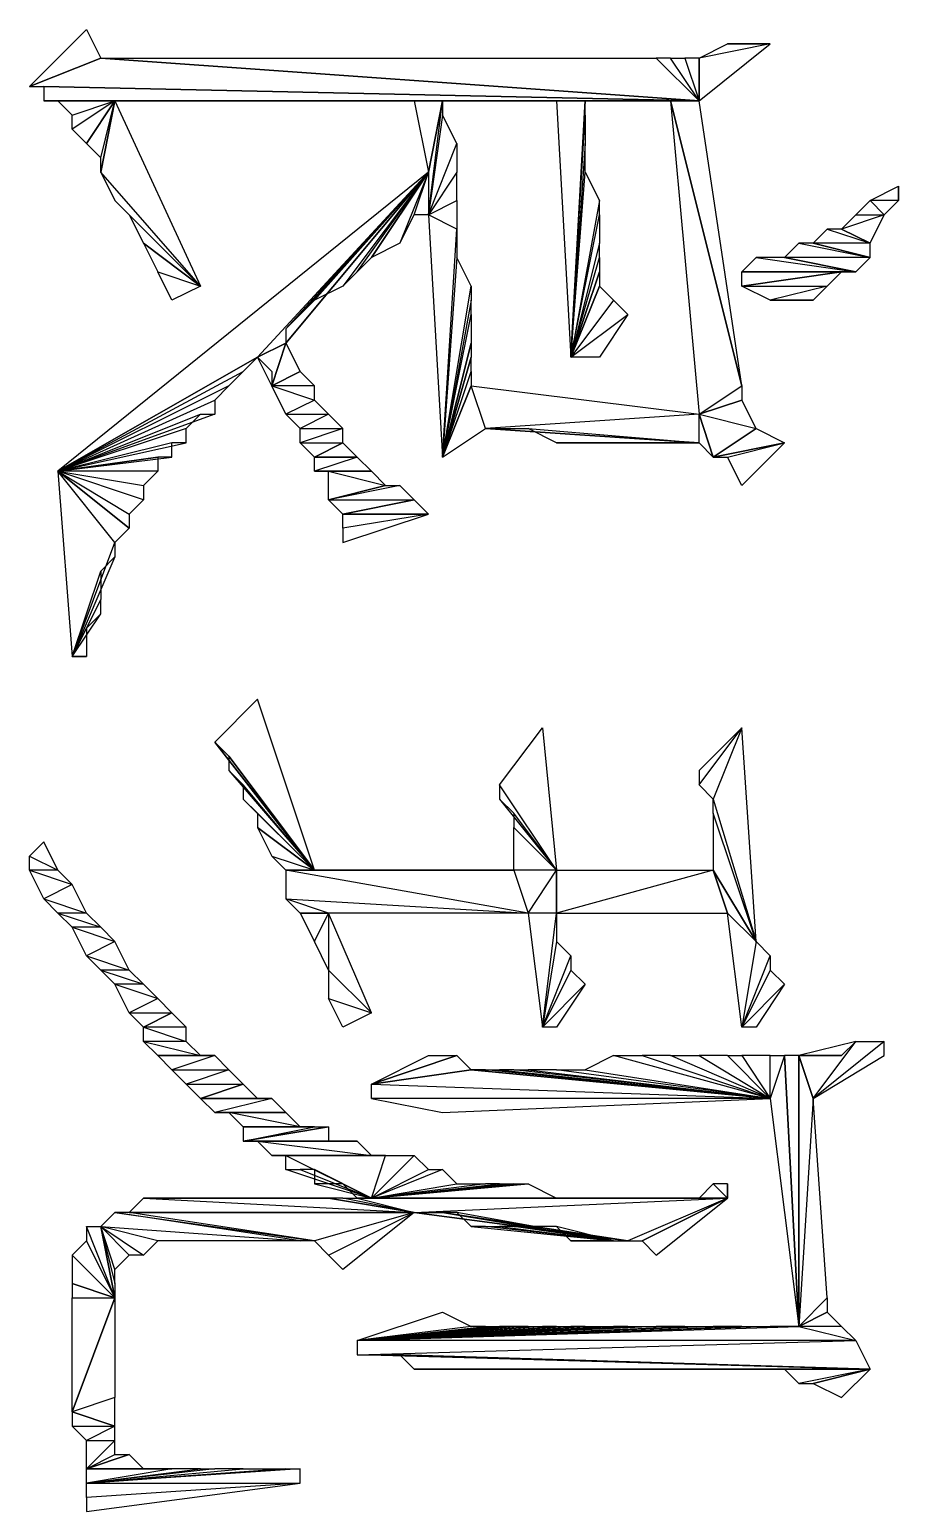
# Model space of a CAD drawing. Extents: x 0 to 7.8, y 0 to 11.
# Drawn here: x 1.83 to 1.9825, y 7.2137 to 7.4725 of the extents above; entities that cross this region are included whole.
import ezdxf

# ---------------------------------------------------------------- set-up
doc = ezdxf.new("R2010")
doc.units = 0
doc.header["$MEASUREMENT"] = 0
doc.linetypes.add('AUSGEZOGEN', pattern=[0])
doc.layers.get('0').update_dxf_attribs({"linetype": 'AUSGEZOGEN'})

msp = doc.modelspace()

# ---------------------------------------------------------------- linework, layer by layer
for points in [[(1.84, 7.4725), (1.8425, 7.4675), (1.8425, 7.4675), (1.83, 7.4625), (1.84, 7.4725), (1.84, 7.4725)], [(1.9525, 7.47), (1.96, 7.47), (1.96, 7.47), (1.9475, 7.4675), (1.9525, 7.47)], [(1.96, 7.47), (1.9475, 7.4675), (1.9475, 7.4675), (1.9475, 7.46), (1.96, 7.47), (1.96, 7.47)], [(1.955, 7.47), (1.9525, 7.47), (1.9525, 7.47), (1.96, 7.47), (1.955, 7.47)], [(1.9575, 7.47), (1.955, 7.47), (1.955, 7.47), (1.96, 7.47), (1.9575, 7.47), (1.9575, 7.47)], [(1.9475, 7.46), (1.83, 7.4625), (1.83, 7.4625), (1.8425, 7.4675), (1.9475, 7.46), (1.9475, 7.46)], [(1.8425, 7.4675), (1.94, 7.4675), (1.94, 7.4675), (1.9475, 7.46), (1.8425, 7.4675)], [(1.94, 7.4675), (1.9475, 7.46), (1.9475, 7.46), (1.9425, 7.4675), (1.94, 7.4675)], [(1.9475, 7.46), (1.9425, 7.4675), (1.9425, 7.4675), (1.945, 7.4675), (1.9475, 7.46), (1.9475, 7.46)], [(1.9475, 7.4675), (1.945, 7.4675), (1.945, 7.4675), (1.9475, 7.46), (1.9475, 7.4675), (1.9475, 7.4675)], [(1.8325, 7.4625), (1.9475, 7.46), (1.9475, 7.46), (1.83, 7.4625), (1.8325, 7.4625)], [(1.8325, 7.46), (1.9475, 7.46), (1.9475, 7.46), (1.8325, 7.4625), (1.8325, 7.46)], [(1.9475, 7.46), (1.8325, 7.4625), (1.8325, 7.4625), (1.8325, 7.4625), (1.9475, 7.46), (1.9475, 7.46)], [(1.9475, 7.46), (1.8975, 7.46), (1.8975, 7.46), (1.8325, 7.46), (1.9475, 7.46)], [(1.8975, 7.46), (1.8325, 7.46), (1.8325, 7.46), (1.845, 7.46), (1.8975, 7.46)], [(1.8325, 7.46), (1.845, 7.46), (1.845, 7.46), (1.835, 7.46), (1.8325, 7.46), (1.8325, 7.46)], [(1.835, 7.46), (1.8375, 7.4575), (1.8375, 7.4575), (1.845, 7.46), (1.835, 7.46)], [(1.8375, 7.4575), (1.845, 7.46), (1.845, 7.46), (1.8375, 7.455), (1.8375, 7.4575)], [(1.845, 7.46), (1.8375, 7.455), (1.8375, 7.455), (1.84, 7.4525), (1.845, 7.46), (1.845, 7.46)], [(1.84, 7.4525), (1.8425, 7.45), (1.8425, 7.45), (1.845, 7.46), (1.84, 7.4525)], [(1.86, 7.4275), (1.8425, 7.4475), (1.8425, 7.4475), (1.845, 7.46), (1.86, 7.4275), (1.86, 7.4275)], [(1.8425, 7.45), (1.845, 7.46), (1.845, 7.46), (1.8425, 7.4475), (1.8425, 7.45), (1.8425, 7.45)], [(1.9225, 7.46), (1.9025, 7.46), (1.9025, 7.46), (1.8975, 7.46), (1.9225, 7.46)], [(1.9025, 7.46), (1.8975, 7.46), (1.8975, 7.46), (1.9, 7.4475), (1.9025, 7.46), (1.9025, 7.46)], [(1.8975, 7.46), (1.9225, 7.46), (1.9225, 7.46), (1.9475, 7.46), (1.8975, 7.46)], [(1.9025, 7.46), (1.9025, 7.4575), (1.9025, 7.4575), (1.9, 7.44), (1.9025, 7.46), (1.9025, 7.46)], [(1.9025, 7.46), (1.9, 7.4475), (1.9, 7.4475), (1.9, 7.44), (1.9025, 7.46), (1.9025, 7.46)], [(1.9425, 7.46), (1.9275, 7.46), (1.9275, 7.46), (1.9225, 7.46), (1.9425, 7.46)], [(1.9275, 7.46), (1.9225, 7.46), (1.9225, 7.46), (1.925, 7.415), (1.9275, 7.46), (1.9275, 7.46)], [(1.9225, 7.46), (1.9475, 7.46), (1.9475, 7.46), (1.9425, 7.46), (1.9225, 7.46)], [(1.925, 7.415), (1.9275, 7.4575), (1.9275, 7.4575), (1.9275, 7.46), (1.925, 7.415), (1.925, 7.415)], [(1.9475, 7.405), (1.955, 7.41), (1.955, 7.41), (1.9425, 7.46), (1.9475, 7.405), (1.9475, 7.405)], [(1.9475, 7.46), (1.9425, 7.46), (1.9425, 7.46), (1.955, 7.41), (1.9475, 7.46), (1.9475, 7.46)], [(1.9, 7.44), (1.905, 7.4525), (1.905, 7.4525), (1.9025, 7.4575), (1.9, 7.44), (1.9, 7.44)], [(1.9275, 7.4525), (1.925, 7.415), (1.925, 7.415), (1.9275, 7.4575), (1.9275, 7.4525)], [(1.905, 7.4475), (1.9, 7.44), (1.9, 7.44), (1.905, 7.4525), (1.905, 7.4475)], [(1.925, 7.415), (1.9275, 7.4475), (1.9275, 7.4475), (1.9275, 7.4525), (1.925, 7.415), (1.925, 7.415)], [(1.87, 7.415), (1.9, 7.4475), (1.9, 7.4475), (1.835, 7.395), (1.87, 7.415), (1.87, 7.415)], [(1.845, 7.4425), (1.86, 7.4275), (1.86, 7.4275), (1.8425, 7.4475), (1.845, 7.4425)], [(1.875, 7.4175), (1.87, 7.415), (1.87, 7.415), (1.9, 7.4475), (1.875, 7.4175)], [(1.8775, 7.4225), (1.9, 7.4475), (1.9, 7.4475), (1.875, 7.42), (1.8775, 7.4225)], [(1.9, 7.4475), (1.875, 7.42), (1.875, 7.42), (1.875, 7.4175), (1.9, 7.4475), (1.9, 7.4475)], [(1.88, 7.425), (1.8775, 7.4225), (1.8775, 7.4225), (1.9, 7.4475), (1.88, 7.425)], [(1.9, 7.4475), (1.885, 7.4275), (1.885, 7.4275), (1.88, 7.425), (1.9, 7.4475), (1.9, 7.4475)], [(1.8875, 7.43), (1.9, 7.4475), (1.9, 7.4475), (1.885, 7.4275), (1.8875, 7.43)], [(1.89, 7.4325), (1.8875, 7.43), (1.8875, 7.43), (1.9, 7.4475), (1.89, 7.4325)], [(1.9, 7.4475), (1.895, 7.435), (1.895, 7.435), (1.89, 7.4325), (1.9, 7.4475), (1.9, 7.4475)], [(1.8975, 7.44), (1.9, 7.4475), (1.9, 7.4475), (1.895, 7.435), (1.8975, 7.44)], [(1.9, 7.44), (1.8975, 7.44), (1.8975, 7.44), (1.9, 7.4475), (1.9, 7.44)], [(1.9, 7.44), (1.905, 7.4425), (1.905, 7.4425), (1.905, 7.4475), (1.9, 7.44), (1.9, 7.44)], [(1.93, 7.4425), (1.925, 7.415), (1.925, 7.415), (1.9275, 7.4475), (1.93, 7.4425)], [(1.9825, 7.445), (1.9825, 7.4425), (1.9825, 7.4425), (1.9775, 7.4425), (1.9825, 7.445)], [(1.9825, 7.445), (1.9825, 7.445), (1.9825, 7.445), (1.9825, 7.4425), (1.9825, 7.445)], [(1.86, 7.4275), (1.8475, 7.44), (1.8475, 7.44), (1.845, 7.4425), (1.86, 7.4275), (1.86, 7.4275)], [(1.905, 7.4375), (1.9, 7.44), (1.9, 7.44), (1.905, 7.4425), (1.905, 7.4375)], [(1.925, 7.415), (1.93, 7.44), (1.93, 7.44), (1.93, 7.4425), (1.925, 7.415), (1.925, 7.415)], [(1.9775, 7.4425), (1.975, 7.44), (1.975, 7.44), (1.98, 7.44), (1.9775, 7.4425)], [(1.9825, 7.4425), (1.9775, 7.4425), (1.9775, 7.4425), (1.98, 7.44), (1.9825, 7.4425), (1.9825, 7.4425)], [(1.85, 7.435), (1.86, 7.4275), (1.86, 7.4275), (1.8475, 7.44), (1.85, 7.435)], [(1.9025, 7.3975), (1.905, 7.4375), (1.905, 7.4375), (1.9, 7.44), (1.9025, 7.3975)], [(1.93, 7.435), (1.925, 7.415), (1.925, 7.415), (1.93, 7.44), (1.93, 7.435)], [(1.975, 7.44), (1.98, 7.44), (1.98, 7.44), (1.9725, 7.4375), (1.975, 7.44)], [(1.98, 7.44), (1.9725, 7.4375), (1.9725, 7.4375), (1.9775, 7.435), (1.98, 7.44), (1.98, 7.44)], [(1.905, 7.4325), (1.9025, 7.3975), (1.9025, 7.3975), (1.905, 7.4375), (1.905, 7.4325)], [(1.97, 7.4375), (1.9775, 7.435), (1.9775, 7.435), (1.9675, 7.435), (1.97, 7.4375)], [(1.9725, 7.4375), (1.97, 7.4375), (1.97, 7.4375), (1.9775, 7.435), (1.9725, 7.4375)], [(1.85, 7.435), (1.8525, 7.43), (1.8525, 7.43), (1.86, 7.4275), (1.85, 7.435)], [(1.925, 7.415), (1.93, 7.4325), (1.93, 7.4325), (1.93, 7.435), (1.925, 7.415), (1.925, 7.415)], [(1.965, 7.435), (1.9775, 7.4325), (1.9775, 7.4325), (1.9625, 7.4325), (1.965, 7.435)], [(1.9675, 7.435), (1.965, 7.435), (1.965, 7.435), (1.9775, 7.4325), (1.9675, 7.435)], [(1.9775, 7.435), (1.9675, 7.435), (1.9675, 7.435), (1.9775, 7.4325), (1.9775, 7.435), (1.9775, 7.435)], [(1.9025, 7.3975), (1.9075, 7.4275), (1.9075, 7.4275), (1.905, 7.4325), (1.9025, 7.3975), (1.9025, 7.3975)], [(1.93, 7.43), (1.925, 7.415), (1.925, 7.415), (1.93, 7.4325), (1.93, 7.43)], [(1.9575, 7.4325), (1.975, 7.43), (1.975, 7.43), (1.955, 7.43), (1.9575, 7.4325)], [(1.9625, 7.4325), (1.9575, 7.4325), (1.9575, 7.4325), (1.975, 7.43), (1.9625, 7.4325)], [(1.9775, 7.4325), (1.9625, 7.4325), (1.9625, 7.4325), (1.975, 7.43), (1.9775, 7.4325), (1.9775, 7.4325)], [(1.8525, 7.43), (1.86, 7.4275), (1.86, 7.4275), (1.855, 7.425), (1.8525, 7.43), (1.8525, 7.43)], [(1.93, 7.4275), (1.925, 7.415), (1.925, 7.415), (1.93, 7.43), (1.93, 7.4275)], [(1.925, 7.415), (1.93, 7.43), (1.93, 7.43), (1.93, 7.43), (1.925, 7.415), (1.925, 7.415)], [(1.9725, 7.43), (1.9725, 7.43), (1.9725, 7.43), (1.955, 7.4275), (1.9725, 7.43)], [(1.9725, 7.43), (1.955, 7.4275), (1.955, 7.4275), (1.97, 7.4275), (1.9725, 7.43)], [(1.975, 7.43), (1.955, 7.43), (1.955, 7.43), (1.9725, 7.43), (1.975, 7.43)], [(1.955, 7.43), (1.9725, 7.43), (1.9725, 7.43), (1.955, 7.4275), (1.955, 7.43), (1.955, 7.43)], [(1.9075, 7.425), (1.9025, 7.3975), (1.9025, 7.3975), (1.9075, 7.4275), (1.9075, 7.425)], [(1.9325, 7.425), (1.925, 7.415), (1.925, 7.415), (1.93, 7.4275), (1.9325, 7.425)], [(1.925, 7.415), (1.93, 7.4275), (1.93, 7.4275), (1.93, 7.4275), (1.925, 7.415)], [(1.93, 7.4275), (1.93, 7.4275), (1.93, 7.4275), (1.925, 7.415), (1.93, 7.4275)], [(1.955, 7.4275), (1.97, 7.4275), (1.97, 7.4275), (1.96, 7.425), (1.955, 7.4275)], [(1.97, 7.4275), (1.96, 7.425), (1.96, 7.425), (1.9675, 7.425), (1.97, 7.4275), (1.97, 7.4275)], [(1.9025, 7.3975), (1.9075, 7.4225), (1.9075, 7.4225), (1.9075, 7.425), (1.9025, 7.3975), (1.9025, 7.3975)], [(1.925, 7.415), (1.935, 7.4225), (1.935, 7.4225), (1.9325, 7.425), (1.925, 7.415), (1.925, 7.415)], [(1.96, 7.425), (1.965, 7.425), (1.965, 7.425), (1.9675, 7.425), (1.96, 7.425)], [(1.965, 7.425), (1.9675, 7.425), (1.9675, 7.425), (1.9675, 7.425), (1.965, 7.425), (1.965, 7.425)], [(1.9075, 7.4175), (1.9025, 7.3975), (1.9025, 7.3975), (1.9075, 7.4225), (1.9075, 7.4175)], [(1.93, 7.415), (1.925, 7.415), (1.925, 7.415), (1.935, 7.4225), (1.93, 7.415)], [(1.8725, 7.41), (1.87, 7.415), (1.87, 7.415), (1.875, 7.4175), (1.8725, 7.41), (1.8725, 7.41)], [(1.8775, 7.4125), (1.8725, 7.41), (1.8725, 7.41), (1.875, 7.4175), (1.8775, 7.4125)], [(1.8725, 7.41), (1.875, 7.4175), (1.875, 7.4175), (1.875, 7.4175), (1.8725, 7.41), (1.8725, 7.41)], [(1.9075, 7.4175), (1.9075, 7.415), (1.9075, 7.415), (1.9025, 7.3975), (1.9075, 7.4175)], [(1.835, 7.395), (1.8675, 7.4125), (1.8675, 7.4125), (1.87, 7.415), (1.835, 7.395), (1.835, 7.395)], [(1.87, 7.415), (1.87, 7.415), (1.87, 7.415), (1.835, 7.395), (1.87, 7.415), (1.87, 7.415)], [(1.8725, 7.4125), (1.8725, 7.41), (1.8725, 7.41), (1.87, 7.415), (1.8725, 7.4125)], [(1.9025, 7.3975), (1.9075, 7.4125), (1.9075, 7.4125), (1.9075, 7.415), (1.9025, 7.3975), (1.9025, 7.3975)], [(1.9075, 7.415), (1.9025, 7.3975), (1.9025, 7.3975), (1.9075, 7.415), (1.9075, 7.415), (1.9075, 7.415)], [(1.865, 7.41), (1.835, 7.395), (1.835, 7.395), (1.8675, 7.4125), (1.865, 7.41)], [(1.8775, 7.4125), (1.88, 7.41), (1.88, 7.41), (1.8725, 7.41), (1.8775, 7.4125)], [(1.9075, 7.41), (1.9025, 7.3975), (1.9025, 7.3975), (1.9075, 7.4125), (1.9075, 7.41)], [(1.835, 7.395), (1.8625, 7.4075), (1.8625, 7.4075), (1.865, 7.41), (1.835, 7.395), (1.835, 7.395)], [(1.88, 7.41), (1.8725, 7.41), (1.8725, 7.41), (1.88, 7.4075), (1.88, 7.41)], [(1.8725, 7.41), (1.88, 7.4075), (1.88, 7.4075), (1.875, 7.405), (1.8725, 7.41)], [(1.91, 7.4025), (1.9075, 7.41), (1.9075, 7.41), (1.9025, 7.3975), (1.91, 7.4025)], [(1.9075, 7.41), (1.9025, 7.3975), (1.9025, 7.3975), (1.9075, 7.41), (1.9075, 7.41)], [(1.9025, 7.3975), (1.9075, 7.41), (1.9075, 7.41), (1.9075, 7.41), (1.9025, 7.3975), (1.9025, 7.3975)], [(1.9475, 7.405), (1.91, 7.4025), (1.91, 7.4025), (1.9075, 7.41), (1.9475, 7.405)], [(1.955, 7.4075), (1.9475, 7.405), (1.9475, 7.405), (1.955, 7.41), (1.955, 7.4075)], [(1.8625, 7.405), (1.835, 7.395), (1.835, 7.395), (1.8625, 7.4075), (1.8625, 7.405)], [(1.88, 7.4075), (1.875, 7.405), (1.875, 7.405), (1.8825, 7.405), (1.88, 7.4075)], [(1.955, 7.4075), (1.955, 7.4075), (1.955, 7.4075), (1.9475, 7.405), (1.955, 7.4075)], [(1.955, 7.4075), (1.9475, 7.405), (1.9475, 7.405), (1.9575, 7.4025), (1.955, 7.4075)], [(1.8575, 7.4025), (1.835, 7.395), (1.835, 7.395), (1.86, 7.405), (1.8575, 7.4025)], [(1.835, 7.395), (1.86, 7.405), (1.86, 7.405), (1.8625, 7.405), (1.835, 7.395), (1.835, 7.395)], [(1.875, 7.405), (1.8825, 7.405), (1.8825, 7.405), (1.8775, 7.4025), (1.875, 7.405)], [(1.8825, 7.405), (1.8775, 7.4025), (1.8775, 7.4025), (1.885, 7.4025), (1.8825, 7.405)], [(1.91, 7.4025), (1.9475, 7.4), (1.9475, 7.4), (1.9475, 7.405), (1.91, 7.4025)], [(1.9475, 7.4), (1.9475, 7.405), (1.9475, 7.405), (1.95, 7.3975), (1.9475, 7.4), (1.9475, 7.4)], [(1.9475, 7.405), (1.9575, 7.4025), (1.9575, 7.4025), (1.95, 7.3975), (1.9475, 7.405), (1.9475, 7.405)], [(1.835, 7.395), (1.8575, 7.4), (1.8575, 7.4), (1.8575, 7.4025), (1.835, 7.395), (1.835, 7.395)], [(1.8775, 7.4025), (1.885, 7.4025), (1.885, 7.4025), (1.8775, 7.4), (1.8775, 7.4025)], [(1.885, 7.4025), (1.8775, 7.4), (1.8775, 7.4), (1.885, 7.4), (1.885, 7.4025)], [(1.9175, 7.4025), (1.9475, 7.4), (1.9475, 7.4), (1.91, 7.4025), (1.9175, 7.4025)], [(1.9475, 7.4), (1.91, 7.4025), (1.91, 7.4025), (1.91, 7.4025), (1.9475, 7.4), (1.9475, 7.4)], [(1.9475, 7.4), (1.9225, 7.4), (1.9225, 7.4), (1.9175, 7.4025), (1.9475, 7.4), (1.9475, 7.4)], [(1.9575, 7.4025), (1.9625, 7.4), (1.9625, 7.4), (1.95, 7.3975), (1.9575, 7.4025)], [(1.835, 7.395), (1.855, 7.3975), (1.855, 7.3975), (1.855, 7.4), (1.835, 7.395), (1.835, 7.395)], [(1.855, 7.4), (1.835, 7.395), (1.835, 7.395), (1.8575, 7.4), (1.855, 7.4)], [(1.8775, 7.4), (1.885, 7.4), (1.885, 7.4), (1.88, 7.3975), (1.8775, 7.4), (1.8775, 7.4)], [(1.885, 7.4), (1.8875, 7.3975), (1.8875, 7.3975), (1.88, 7.3975), (1.885, 7.4)], [(1.9275, 7.4), (1.9475, 7.4), (1.9475, 7.4), (1.9225, 7.4), (1.9275, 7.4)], [(1.9475, 7.4), (1.93, 7.4), (1.93, 7.4), (1.9275, 7.4), (1.9475, 7.4), (1.9475, 7.4)], [(1.935, 7.4), (1.9475, 7.4), (1.9475, 7.4), (1.93, 7.4), (1.935, 7.4)], [(1.9475, 7.4), (1.9375, 7.4), (1.9375, 7.4), (1.935, 7.4), (1.9475, 7.4), (1.9475, 7.4)], [(1.94, 7.4), (1.9475, 7.4), (1.9475, 7.4), (1.9375, 7.4), (1.94, 7.4)], [(1.9475, 7.4), (1.9425, 7.4), (1.9425, 7.4), (1.94, 7.4), (1.9475, 7.4), (1.9475, 7.4)], [(1.945, 7.4), (1.9475, 7.4), (1.9475, 7.4), (1.9425, 7.4), (1.945, 7.4)], [(1.9475, 7.4), (1.9475, 7.4), (1.9475, 7.4), (1.945, 7.4), (1.9475, 7.4)], [(1.9475, 7.4), (1.945, 7.4), (1.945, 7.4), (1.945, 7.4), (1.9475, 7.4), (1.9475, 7.4)], [(1.95, 7.3975), (1.9525, 7.3975), (1.9525, 7.3975), (1.9625, 7.4), (1.95, 7.3975)], [(1.9625, 7.4), (1.95, 7.3975), (1.95, 7.3975), (1.9625, 7.4), (1.9625, 7.4), (1.9625, 7.4)], [(1.9525, 7.3975), (1.9625, 7.4), (1.9625, 7.4), (1.955, 7.3925), (1.9525, 7.3975), (1.9525, 7.3975)], [(1.8525, 7.3975), (1.8525, 7.395), (1.8525, 7.395), (1.835, 7.395), (1.8525, 7.3975)], [(1.8525, 7.3975), (1.835, 7.395), (1.835, 7.395), (1.855, 7.3975), (1.8525, 7.3975)], [(1.8875, 7.3975), (1.88, 7.3975), (1.88, 7.3975), (1.8875, 7.3975), (1.8875, 7.3975)], [(1.88, 7.3975), (1.8875, 7.3975), (1.8875, 7.3975), (1.88, 7.395), (1.88, 7.3975)], [(1.8875, 7.3975), (1.88, 7.395), (1.88, 7.395), (1.89, 7.395), (1.8875, 7.3975)], [(1.85, 7.3925), (1.85, 7.39), (1.85, 7.39), (1.835, 7.395), (1.85, 7.3925)], [(1.85, 7.39), (1.835, 7.395), (1.835, 7.395), (1.8475, 7.3875), (1.85, 7.39)], [(1.835, 7.395), (1.8475, 7.3875), (1.8475, 7.3875), (1.8475, 7.385), (1.835, 7.395), (1.835, 7.395)], [(1.8475, 7.385), (1.845, 7.3825), (1.845, 7.3825), (1.835, 7.395), (1.8475, 7.385)], [(1.845, 7.3825), (1.835, 7.395), (1.835, 7.395), (1.8375, 7.3625), (1.845, 7.3825), (1.845, 7.3825)], [(1.8525, 7.395), (1.835, 7.395), (1.835, 7.395), (1.85, 7.3925), (1.8525, 7.395), (1.8525, 7.395)], [(1.88, 7.395), (1.89, 7.395), (1.89, 7.395), (1.8825, 7.395), (1.88, 7.395)], [(1.89, 7.395), (1.8825, 7.395), (1.8825, 7.395), (1.8925, 7.3925), (1.89, 7.395)], [(1.8825, 7.395), (1.8925, 7.3925), (1.8925, 7.3925), (1.8825, 7.39), (1.8825, 7.395), (1.8825, 7.395)], [(1.8925, 7.3925), (1.895, 7.3925), (1.895, 7.3925), (1.8825, 7.39), (1.8925, 7.3925)], [(1.895, 7.3925), (1.8825, 7.39), (1.8825, 7.39), (1.8975, 7.39), (1.895, 7.3925)], [(1.8825, 7.39), (1.8975, 7.39), (1.8975, 7.39), (1.885, 7.3875), (1.8825, 7.39), (1.8825, 7.39)], [(1.8975, 7.39), (1.9, 7.3875), (1.9, 7.3875), (1.885, 7.3875), (1.8975, 7.39)], [(1.9, 7.3875), (1.885, 7.3875), (1.885, 7.3875), (1.9, 7.3875), (1.9, 7.3875)], [(1.885, 7.3875), (1.9, 7.3875), (1.9, 7.3875), (1.885, 7.385), (1.885, 7.3875)], [(1.9, 7.3875), (1.885, 7.385), (1.885, 7.385), (1.885, 7.3825), (1.9, 7.3875), (1.9, 7.3875)], [(1.845, 7.3825), (1.845, 7.38), (1.845, 7.38), (1.8375, 7.3625), (1.845, 7.3825), (1.845, 7.3825)], [(1.8375, 7.3625), (1.8425, 7.3775), (1.8425, 7.3775), (1.845, 7.38), (1.8375, 7.3625), (1.8375, 7.3625)], [(1.8425, 7.3725), (1.8375, 7.3625), (1.8375, 7.3625), (1.8425, 7.3775), (1.8425, 7.3725)], [(1.8375, 7.3625), (1.8425, 7.37), (1.8425, 7.37), (1.8425, 7.3725), (1.8375, 7.3625), (1.8375, 7.3625)], [(1.84, 7.3675), (1.8375, 7.3625), (1.8375, 7.3625), (1.8425, 7.37), (1.84, 7.3675)], [(1.84, 7.3675), (1.84, 7.3625), (1.84, 7.3625), (1.8375, 7.3625), (1.84, 7.3675)], [(1.84, 7.3625), (1.8375, 7.3625), (1.8375, 7.3625), (1.84, 7.3625), (1.84, 7.3625), (1.84, 7.3625)], [(1.8625, 7.3475), (1.8625, 7.3475), (1.8625, 7.3475), (1.87, 7.355), (1.8625, 7.3475)], [(1.8625, 7.3475), (1.87, 7.355), (1.87, 7.355), (1.8625, 7.3475), (1.8625, 7.3475)], [(1.87, 7.355), (1.8625, 7.3475), (1.8625, 7.3475), (1.88, 7.325), (1.87, 7.355), (1.87, 7.355)], [(1.9225, 7.325), (1.9125, 7.34), (1.9125, 7.34), (1.92, 7.35), (1.9225, 7.325), (1.9225, 7.325)], [(1.9475, 7.3425), (1.9475, 7.34), (1.9475, 7.34), (1.955, 7.35), (1.9475, 7.3425)], [(1.9475, 7.34), (1.955, 7.35), (1.955, 7.35), (1.95, 7.3375), (1.9475, 7.34)], [(1.955, 7.35), (1.95, 7.3375), (1.95, 7.3375), (1.9575, 7.3125), (1.955, 7.35), (1.955, 7.35)], [(1.865, 7.345), (1.88, 7.325), (1.88, 7.325), (1.8625, 7.3475), (1.865, 7.345)], [(1.88, 7.325), (1.8625, 7.3475), (1.8625, 7.3475), (1.8625, 7.3475), (1.88, 7.325)], [(1.865, 7.3425), (1.88, 7.325), (1.88, 7.325), (1.865, 7.345), (1.865, 7.3425)], [(1.88, 7.325), (1.865, 7.345), (1.865, 7.345), (1.865, 7.345), (1.88, 7.325), (1.88, 7.325)], [(1.88, 7.325), (1.8675, 7.34), (1.8675, 7.34), (1.865, 7.3425), (1.88, 7.325), (1.88, 7.325)], [(1.8675, 7.3375), (1.88, 7.325), (1.88, 7.325), (1.8675, 7.34), (1.8675, 7.3375)], [(1.9125, 7.3375), (1.9225, 7.325), (1.9225, 7.325), (1.9125, 7.34), (1.9125, 7.3375)], [(1.88, 7.325), (1.87, 7.335), (1.87, 7.335), (1.8675, 7.3375), (1.88, 7.325), (1.88, 7.325)], [(1.9225, 7.325), (1.915, 7.335), (1.915, 7.335), (1.9125, 7.3375), (1.9225, 7.325), (1.9225, 7.325)], [(1.9575, 7.3125), (1.95, 7.335), (1.95, 7.335), (1.95, 7.3375), (1.9575, 7.3125), (1.9575, 7.3125)], [(1.87, 7.3325), (1.88, 7.325), (1.88, 7.325), (1.87, 7.335), (1.87, 7.3325)], [(1.915, 7.3325), (1.9225, 7.325), (1.9225, 7.325), (1.915, 7.335), (1.915, 7.3325)], [(1.95, 7.325), (1.9575, 7.3125), (1.9575, 7.3125), (1.95, 7.335), (1.95, 7.325)], [(1.87, 7.3325), (1.8725, 7.3275), (1.8725, 7.3275), (1.88, 7.325), (1.87, 7.3325)], [(1.9225, 7.325), (1.915, 7.325), (1.915, 7.325), (1.915, 7.3325), (1.9225, 7.325), (1.9225, 7.325)], [(1.8325, 7.33), (1.83, 7.3275), (1.83, 7.3275), (1.835, 7.325), (1.8325, 7.33)], [(1.83, 7.3275), (1.835, 7.325), (1.835, 7.325), (1.83, 7.325), (1.83, 7.3275)], [(1.8725, 7.3275), (1.88, 7.325), (1.88, 7.325), (1.875, 7.325), (1.8725, 7.3275), (1.8725, 7.3275)], [(1.835, 7.325), (1.83, 7.325), (1.83, 7.325), (1.8375, 7.3225), (1.835, 7.325)], [(1.83, 7.325), (1.8375, 7.3225), (1.8375, 7.3225), (1.8325, 7.32), (1.83, 7.325)], [(1.875, 7.32), (1.9175, 7.3175), (1.9175, 7.3175), (1.875, 7.325), (1.875, 7.32)], [(1.9175, 7.3175), (1.875, 7.325), (1.875, 7.325), (1.915, 7.325), (1.9175, 7.3175), (1.9175, 7.3175)], [(1.88, 7.325), (1.915, 7.325), (1.915, 7.325), (1.875, 7.325), (1.88, 7.325), (1.88, 7.325)], [(1.915, 7.325), (1.88, 7.325), (1.88, 7.325), (1.915, 7.325), (1.915, 7.325)], [(1.9175, 7.3175), (1.9225, 7.325), (1.9225, 7.325), (1.915, 7.325), (1.9175, 7.3175)], [(1.9225, 7.3175), (1.9175, 7.3175), (1.9175, 7.3175), (1.9225, 7.325), (1.9225, 7.3175)], [(1.9525, 7.3175), (1.95, 7.325), (1.95, 7.325), (1.9225, 7.3175), (1.9525, 7.3175)], [(1.95, 7.325), (1.9225, 7.3175), (1.9225, 7.3175), (1.9225, 7.325), (1.95, 7.325), (1.95, 7.325)], [(1.95, 7.325), (1.9525, 7.3175), (1.9525, 7.3175), (1.9575, 7.3125), (1.95, 7.325)], [(1.8375, 7.3225), (1.8325, 7.32), (1.8325, 7.32), (1.84, 7.3175), (1.8375, 7.3225)], [(1.8325, 7.32), (1.84, 7.3175), (1.84, 7.3175), (1.835, 7.3175), (1.8325, 7.32)], [(1.84, 7.3175), (1.835, 7.3175), (1.835, 7.3175), (1.8425, 7.315), (1.84, 7.3175)], [(1.835, 7.3175), (1.8425, 7.315), (1.8425, 7.315), (1.8375, 7.315), (1.835, 7.3175)], [(1.9175, 7.3175), (1.8825, 7.3175), (1.8825, 7.3175), (1.875, 7.32), (1.9175, 7.3175)], [(1.8825, 7.3175), (1.875, 7.32), (1.875, 7.32), (1.8775, 7.3175), (1.8825, 7.3175), (1.8825, 7.3175)], [(1.8775, 7.3175), (1.88, 7.3125), (1.88, 7.3125), (1.8825, 7.3175), (1.8775, 7.3175)], [(1.88, 7.3125), (1.8825, 7.3175), (1.8825, 7.3175), (1.8825, 7.3075), (1.88, 7.3125), (1.88, 7.3125)], [(1.8825, 7.3175), (1.8825, 7.3075), (1.8825, 7.3075), (1.89, 7.3), (1.8825, 7.3175), (1.8825, 7.3175)], [(1.92, 7.2975), (1.9225, 7.3175), (1.9225, 7.3175), (1.9175, 7.3175), (1.92, 7.2975)], [(1.9225, 7.3125), (1.92, 7.2975), (1.92, 7.2975), (1.9225, 7.3175), (1.9225, 7.3125)], [(1.9525, 7.3175), (1.9575, 7.3125), (1.9575, 7.3125), (1.955, 7.2975), (1.9525, 7.3175), (1.9525, 7.3175)], [(1.8425, 7.315), (1.8375, 7.315), (1.8375, 7.315), (1.845, 7.3125), (1.8425, 7.315)], [(1.8375, 7.315), (1.845, 7.3125), (1.845, 7.3125), (1.84, 7.31), (1.8375, 7.315)], [(1.845, 7.3125), (1.84, 7.31), (1.84, 7.31), (1.8475, 7.3075), (1.845, 7.3125)], [(1.92, 7.2975), (1.925, 7.31), (1.925, 7.31), (1.9225, 7.3125), (1.92, 7.2975), (1.92, 7.2975)], [(1.955, 7.2975), (1.96, 7.31), (1.96, 7.31), (1.9575, 7.3125), (1.955, 7.2975), (1.955, 7.2975)], [(1.84, 7.31), (1.8475, 7.3075), (1.8475, 7.3075), (1.8425, 7.3075), (1.84, 7.31)], [(1.925, 7.3075), (1.92, 7.2975), (1.92, 7.2975), (1.925, 7.31), (1.925, 7.3075)], [(1.96, 7.3075), (1.955, 7.2975), (1.955, 7.2975), (1.96, 7.31), (1.96, 7.3075)], [(1.8475, 7.3075), (1.8425, 7.3075), (1.8425, 7.3075), (1.85, 7.305), (1.8475, 7.3075)], [(1.8425, 7.3075), (1.85, 7.305), (1.85, 7.305), (1.845, 7.305), (1.8425, 7.3075)], [(1.8825, 7.3075), (1.8825, 7.3025), (1.8825, 7.3025), (1.89, 7.3), (1.8825, 7.3075)], [(1.92, 7.2975), (1.9275, 7.305), (1.9275, 7.305), (1.925, 7.3075), (1.92, 7.2975), (1.92, 7.2975)], [(1.955, 7.2975), (1.9625, 7.305), (1.9625, 7.305), (1.96, 7.3075), (1.955, 7.2975), (1.955, 7.2975)], [(1.85, 7.305), (1.845, 7.305), (1.845, 7.305), (1.8525, 7.3025), (1.85, 7.305)], [(1.845, 7.305), (1.8525, 7.3025), (1.8525, 7.3025), (1.8475, 7.3), (1.845, 7.305)], [(1.9225, 7.2975), (1.92, 7.2975), (1.92, 7.2975), (1.9275, 7.305), (1.9225, 7.2975)], [(1.9575, 7.2975), (1.955, 7.2975), (1.955, 7.2975), (1.9625, 7.305), (1.9575, 7.2975)], [(1.8525, 7.3025), (1.8475, 7.3), (1.8475, 7.3), (1.855, 7.3), (1.8525, 7.3025)], [(1.8825, 7.3025), (1.89, 7.3), (1.89, 7.3), (1.885, 7.2975), (1.8825, 7.3025), (1.8825, 7.3025)], [(1.8475, 7.3), (1.855, 7.3), (1.855, 7.3), (1.85, 7.2975), (1.8475, 7.3), (1.8475, 7.3)], [(1.855, 7.3), (1.8575, 7.2975), (1.8575, 7.2975), (1.85, 7.2975), (1.855, 7.3)], [(1.8575, 7.2975), (1.85, 7.2975), (1.85, 7.2975), (1.8575, 7.295), (1.8575, 7.2975)], [(1.85, 7.2975), (1.8575, 7.295), (1.8575, 7.295), (1.85, 7.295), (1.85, 7.2975)], [(1.8575, 7.295), (1.85, 7.295), (1.85, 7.295), (1.86, 7.2925), (1.8575, 7.295)], [(1.85, 7.295), (1.86, 7.2925), (1.86, 7.2925), (1.8525, 7.2925), (1.85, 7.295)], [(1.9675, 7.285), (1.975, 7.295), (1.975, 7.295), (1.965, 7.2925), (1.9675, 7.285)], [(1.975, 7.295), (1.965, 7.2925), (1.965, 7.2925), (1.9725, 7.2925), (1.975, 7.295)], [(1.98, 7.2925), (1.98, 7.295), (1.98, 7.295), (1.9675, 7.285), (1.98, 7.2925)], [(1.98, 7.295), (1.9675, 7.285), (1.9675, 7.285), (1.975, 7.295), (1.98, 7.295)], [(1.86, 7.2925), (1.8525, 7.2925), (1.8525, 7.2925), (1.8625, 7.2925), (1.86, 7.2925)], [(1.8525, 7.2925), (1.8625, 7.2925), (1.8625, 7.2925), (1.855, 7.29), (1.8525, 7.2925)], [(1.8625, 7.2925), (1.855, 7.29), (1.855, 7.29), (1.865, 7.29), (1.8625, 7.2925)], [(1.905, 7.2925), (1.9075, 7.29), (1.9075, 7.29), (1.89, 7.2875), (1.905, 7.2925), (1.905, 7.2925)], [(1.9, 7.2925), (1.905, 7.2925), (1.905, 7.2925), (1.89, 7.2875), (1.9, 7.2925), (1.9, 7.2925)], [(1.9275, 7.29), (1.96, 7.285), (1.96, 7.285), (1.9325, 7.2925), (1.9275, 7.29)], [(1.96, 7.285), (1.9325, 7.2925), (1.9325, 7.2925), (1.9375, 7.2925), (1.96, 7.285), (1.96, 7.285)], [(1.9375, 7.2925), (1.96, 7.285), (1.96, 7.285), (1.9425, 7.2925), (1.9375, 7.2925)], [(1.96, 7.285), (1.9425, 7.2925), (1.9425, 7.2925), (1.9475, 7.2925), (1.96, 7.285), (1.96, 7.285)], [(1.9475, 7.2925), (1.96, 7.285), (1.96, 7.285), (1.9525, 7.2925), (1.9475, 7.2925)], [(1.96, 7.285), (1.9525, 7.2925), (1.9525, 7.2925), (1.955, 7.2925), (1.96, 7.285), (1.96, 7.285)], [(1.955, 7.2925), (1.96, 7.285), (1.96, 7.285), (1.96, 7.2925), (1.955, 7.2925)], [(1.96, 7.285), (1.96, 7.2925), (1.96, 7.2925), (1.9625, 7.2925), (1.96, 7.285), (1.96, 7.285)], [(1.96, 7.285), (1.965, 7.245), (1.965, 7.245), (1.9625, 7.2925), (1.96, 7.285)], [(1.965, 7.245), (1.9625, 7.2925), (1.9625, 7.2925), (1.9625, 7.2925), (1.965, 7.245), (1.965, 7.245)], [(1.9625, 7.2925), (1.965, 7.245), (1.965, 7.245), (1.965, 7.2925), (1.9625, 7.2925)], [(1.965, 7.245), (1.965, 7.2925), (1.965, 7.2925), (1.965, 7.2925), (1.965, 7.245), (1.965, 7.245)], [(1.965, 7.2925), (1.965, 7.2925), (1.965, 7.2925), (1.9675, 7.285), (1.965, 7.2925)], [(1.965, 7.2925), (1.9675, 7.285), (1.9675, 7.285), (1.965, 7.245), (1.965, 7.2925), (1.965, 7.2925)], [(1.965, 7.2925), (1.9725, 7.2925), (1.9725, 7.2925), (1.9675, 7.2925), (1.965, 7.2925), (1.965, 7.2925)], [(1.855, 7.29), (1.865, 7.29), (1.865, 7.29), (1.8575, 7.2875), (1.855, 7.29)], [(1.865, 7.29), (1.8575, 7.2875), (1.8575, 7.2875), (1.8675, 7.2875), (1.865, 7.29)], [(1.9075, 7.29), (1.89, 7.2875), (1.89, 7.2875), (1.96, 7.285), (1.9075, 7.29)], [(1.89, 7.2875), (1.9075, 7.29), (1.9075, 7.29), (1.9075, 7.29), (1.89, 7.2875)], [(1.9075, 7.29), (1.9075, 7.29), (1.9075, 7.29), (1.96, 7.285), (1.9075, 7.29)], [(1.9075, 7.29), (1.96, 7.285), (1.96, 7.285), (1.91, 7.29), (1.9075, 7.29)], [(1.96, 7.285), (1.91, 7.29), (1.91, 7.29), (1.9125, 7.29), (1.96, 7.285), (1.96, 7.285)], [(1.9125, 7.29), (1.96, 7.285), (1.96, 7.285), (1.915, 7.29), (1.9125, 7.29)], [(1.96, 7.285), (1.915, 7.29), (1.915, 7.29), (1.9175, 7.29), (1.96, 7.285), (1.96, 7.285)], [(1.9175, 7.29), (1.96, 7.285), (1.96, 7.285), (1.9225, 7.29), (1.9175, 7.29)], [(1.96, 7.285), (1.9225, 7.29), (1.9225, 7.29), (1.9275, 7.29), (1.96, 7.285), (1.96, 7.285)], [(1.8575, 7.2875), (1.8675, 7.2875), (1.8675, 7.2875), (1.86, 7.285), (1.8575, 7.2875), (1.8575, 7.2875)], [(1.8675, 7.2875), (1.87, 7.285), (1.87, 7.285), (1.86, 7.285), (1.8675, 7.2875)], [(1.89, 7.2875), (1.96, 7.285), (1.96, 7.285), (1.89, 7.285), (1.89, 7.2875)], [(1.87, 7.285), (1.86, 7.285), (1.86, 7.285), (1.8725, 7.285), (1.87, 7.285)], [(1.86, 7.285), (1.8725, 7.285), (1.8725, 7.285), (1.8625, 7.2825), (1.86, 7.285)], [(1.8725, 7.285), (1.8625, 7.2825), (1.8625, 7.2825), (1.875, 7.2825), (1.8725, 7.285)], [(1.96, 7.285), (1.89, 7.285), (1.89, 7.285), (1.9025, 7.2825), (1.96, 7.285), (1.96, 7.285)], [(1.965, 7.245), (1.97, 7.25), (1.97, 7.25), (1.9675, 7.285), (1.965, 7.245), (1.965, 7.245)], [(1.8625, 7.2825), (1.875, 7.2825), (1.875, 7.2825), (1.865, 7.2825), (1.8625, 7.2825), (1.8625, 7.2825)], [(1.8675, 7.28), (1.8775, 7.28), (1.8775, 7.28), (1.865, 7.2825), (1.8675, 7.28)], [(1.8775, 7.28), (1.865, 7.2825), (1.865, 7.2825), (1.875, 7.2825), (1.8775, 7.28)], [(1.865, 7.2825), (1.875, 7.2825), (1.875, 7.2825), (1.875, 7.2825), (1.865, 7.2825), (1.865, 7.2825)], [(1.8825, 7.28), (1.8825, 7.2775), (1.8825, 7.2775), (1.8675, 7.2775), (1.8825, 7.28)], [(1.8825, 7.28), (1.8675, 7.2775), (1.8675, 7.2775), (1.88, 7.28), (1.8825, 7.28)], [(1.8675, 7.2775), (1.88, 7.28), (1.88, 7.28), (1.8675, 7.28), (1.8675, 7.2775)], [(1.88, 7.28), (1.8675, 7.28), (1.8675, 7.28), (1.8775, 7.28), (1.88, 7.28)], [(1.8825, 7.2775), (1.8675, 7.2775), (1.8675, 7.2775), (1.8875, 7.2775), (1.8825, 7.2775)], [(1.8675, 7.2775), (1.8875, 7.2775), (1.8875, 7.2775), (1.87, 7.2775), (1.8675, 7.2775)], [(1.8875, 7.2775), (1.87, 7.2775), (1.87, 7.2775), (1.89, 7.275), (1.8875, 7.2775)], [(1.87, 7.2775), (1.89, 7.275), (1.89, 7.275), (1.8725, 7.275), (1.87, 7.2775)], [(1.89, 7.275), (1.8725, 7.275), (1.8725, 7.275), (1.8925, 7.275), (1.89, 7.275)], [(1.8725, 7.275), (1.8925, 7.275), (1.8925, 7.275), (1.875, 7.275), (1.8725, 7.275)], [(1.89, 7.2675), (1.875, 7.2725), (1.875, 7.2725), (1.875, 7.275), (1.89, 7.2675), (1.89, 7.2675)], [(1.8925, 7.275), (1.875, 7.275), (1.875, 7.275), (1.89, 7.2675), (1.8925, 7.275), (1.8925, 7.275)], [(1.89, 7.2675), (1.9, 7.2725), (1.9, 7.2725), (1.8975, 7.275), (1.89, 7.2675), (1.89, 7.2675)], [(1.8925, 7.275), (1.8975, 7.275), (1.8975, 7.275), (1.89, 7.2675), (1.8925, 7.275), (1.8925, 7.275)], [(1.8775, 7.2725), (1.89, 7.2675), (1.89, 7.2675), (1.875, 7.2725), (1.8775, 7.2725)], [(1.89, 7.2675), (1.88, 7.2725), (1.88, 7.2725), (1.8775, 7.2725), (1.89, 7.2675), (1.89, 7.2675)], [(1.88, 7.27), (1.89, 7.2675), (1.89, 7.2675), (1.88, 7.2725), (1.88, 7.27)], [(1.89, 7.2675), (1.905, 7.27), (1.905, 7.27), (1.9025, 7.2725), (1.89, 7.2675), (1.89, 7.2675)], [(1.9025, 7.2725), (1.89, 7.2675), (1.89, 7.2675), (1.9, 7.2725), (1.9025, 7.2725)], [(1.89, 7.2675), (1.885, 7.27), (1.885, 7.27), (1.88, 7.27), (1.89, 7.2675), (1.89, 7.2675)], [(1.8875, 7.2675), (1.89, 7.2675), (1.89, 7.2675), (1.885, 7.27), (1.8875, 7.2675)], [(1.9175, 7.27), (1.9225, 7.2675), (1.9225, 7.2675), (1.89, 7.2675), (1.9175, 7.27), (1.9175, 7.27)], [(1.915, 7.27), (1.9175, 7.27), (1.9175, 7.27), (1.89, 7.2675), (1.915, 7.27), (1.915, 7.27)], [(1.915, 7.27), (1.89, 7.2675), (1.89, 7.2675), (1.9125, 7.27), (1.915, 7.27)], [(1.89, 7.2675), (1.9125, 7.27), (1.9125, 7.27), (1.91, 7.27), (1.89, 7.2675), (1.89, 7.2675)], [(1.91, 7.27), (1.89, 7.2675), (1.89, 7.2675), (1.905, 7.27), (1.91, 7.27)], [(1.95, 7.27), (1.9475, 7.2675), (1.9475, 7.2675), (1.9525, 7.2675), (1.95, 7.27), (1.95, 7.27)], [(1.95, 7.27), (1.9525, 7.2675), (1.9525, 7.2675), (1.9525, 7.27), (1.95, 7.27)], [(1.9525, 7.2675), (1.9525, 7.27), (1.9525, 7.27), (1.9525, 7.27), (1.9525, 7.2675), (1.9525, 7.2675)], [(1.85, 7.2675), (1.8975, 7.265), (1.8975, 7.265), (1.8475, 7.265), (1.85, 7.2675), (1.85, 7.2675)], [(1.85, 7.2675), (1.8825, 7.2675), (1.8825, 7.2675), (1.85, 7.2675), (1.85, 7.2675)], [(1.8825, 7.2675), (1.85, 7.2675), (1.85, 7.2675), (1.8975, 7.265), (1.8825, 7.2675), (1.8825, 7.2675)], [(1.8825, 7.2675), (1.8975, 7.265), (1.8975, 7.265), (1.885, 7.2675), (1.8825, 7.2675)], [(1.8975, 7.265), (1.885, 7.2675), (1.885, 7.2675), (1.8875, 7.2675), (1.8975, 7.265), (1.8975, 7.265)], [(1.8875, 7.2675), (1.8975, 7.265), (1.8975, 7.265), (1.9525, 7.2675), (1.8875, 7.2675)], [(1.89, 7.2675), (1.9525, 7.2675), (1.9525, 7.2675), (1.8875, 7.2675), (1.89, 7.2675), (1.89, 7.2675)], [(1.89, 7.2675), (1.89, 7.2675), (1.89, 7.2675), (1.9525, 7.2675), (1.89, 7.2675)], [(1.89, 7.2675), (1.9525, 7.2675), (1.9525, 7.2675), (1.935, 7.2675), (1.89, 7.2675)], [(1.93, 7.2675), (1.935, 7.2675), (1.935, 7.2675), (1.89, 7.2675), (1.93, 7.2675), (1.93, 7.2675)], [(1.9275, 7.2675), (1.93, 7.2675), (1.93, 7.2675), (1.89, 7.2675), (1.9275, 7.2675), (1.9275, 7.2675)], [(1.9275, 7.2675), (1.89, 7.2675), (1.89, 7.2675), (1.9225, 7.2675), (1.9275, 7.2675)], [(1.89, 7.2675), (1.9225, 7.2675), (1.9225, 7.2675), (1.9225, 7.2675), (1.89, 7.2675), (1.89, 7.2675)], [(1.8975, 7.265), (1.9525, 7.2675), (1.9525, 7.2675), (1.935, 7.26), (1.8975, 7.265)], [(1.9525, 7.2675), (1.935, 7.26), (1.935, 7.26), (1.9375, 7.26), (1.9525, 7.2675), (1.9525, 7.2675)], [(1.9525, 7.2675), (1.935, 7.2675), (1.935, 7.2675), (1.9375, 7.2675), (1.9525, 7.2675), (1.9525, 7.2675)], [(1.9525, 7.2675), (1.9375, 7.26), (1.9375, 7.26), (1.94, 7.2575), (1.9525, 7.2675), (1.9525, 7.2675)], [(1.94, 7.2675), (1.9375, 7.2675), (1.9375, 7.2675), (1.9525, 7.2675), (1.94, 7.2675), (1.94, 7.2675)], [(1.945, 7.2675), (1.94, 7.2675), (1.94, 7.2675), (1.9525, 7.2675), (1.945, 7.2675), (1.945, 7.2675)], [(1.9475, 7.2675), (1.945, 7.2675), (1.945, 7.2675), (1.9525, 7.2675), (1.9475, 7.2675), (1.9475, 7.2675)], [(1.8425, 7.2625), (1.8775, 7.26), (1.8775, 7.26), (1.845, 7.265), (1.8425, 7.2625)], [(1.8775, 7.26), (1.845, 7.265), (1.845, 7.265), (1.88, 7.26), (1.8775, 7.26), (1.8775, 7.26)], [(1.845, 7.265), (1.88, 7.26), (1.88, 7.26), (1.8475, 7.265), (1.845, 7.265)], [(1.88, 7.26), (1.8475, 7.265), (1.8475, 7.265), (1.8975, 7.265), (1.88, 7.26), (1.88, 7.26)], [(1.88, 7.26), (1.8825, 7.2575), (1.8825, 7.2575), (1.8975, 7.265), (1.88, 7.26)], [(1.8825, 7.2575), (1.8975, 7.265), (1.8975, 7.265), (1.885, 7.255), (1.8825, 7.2575), (1.8825, 7.2575)], [(1.8975, 7.265), (1.9025, 7.265), (1.9025, 7.265), (1.935, 7.26), (1.8975, 7.265), (1.8975, 7.265)], [(1.8975, 7.265), (1.8975, 7.265), (1.8975, 7.265), (1.935, 7.26), (1.8975, 7.265), (1.8975, 7.265)], [(1.9325, 7.26), (1.905, 7.265), (1.905, 7.265), (1.9025, 7.265), (1.9325, 7.26), (1.9325, 7.26)], [(1.9025, 7.265), (1.9325, 7.26), (1.9325, 7.26), (1.935, 7.26), (1.9025, 7.265), (1.9025, 7.265)], [(1.9075, 7.2625), (1.9325, 7.26), (1.9325, 7.26), (1.905, 7.265), (1.9075, 7.2625)], [(1.84, 7.26), (1.845, 7.25), (1.845, 7.25), (1.84, 7.2625), (1.84, 7.26)], [(1.845, 7.25), (1.84, 7.2625), (1.84, 7.2625), (1.8425, 7.2625), (1.845, 7.25), (1.845, 7.25)], [(1.8775, 7.26), (1.8525, 7.26), (1.8525, 7.26), (1.8425, 7.2625), (1.8775, 7.26)], [(1.8525, 7.26), (1.8425, 7.2625), (1.8425, 7.2625), (1.85, 7.2575), (1.8525, 7.26)], [(1.8425, 7.2625), (1.85, 7.2575), (1.85, 7.2575), (1.8475, 7.2575), (1.8425, 7.2625), (1.8425, 7.2625)], [(1.8475, 7.2575), (1.845, 7.255), (1.845, 7.255), (1.8425, 7.2625), (1.8475, 7.2575)], [(1.845, 7.255), (1.8425, 7.2625), (1.8425, 7.2625), (1.845, 7.2525), (1.845, 7.255)], [(1.8425, 7.2625), (1.845, 7.2525), (1.845, 7.2525), (1.845, 7.25), (1.8425, 7.2625), (1.8425, 7.2625)], [(1.9325, 7.26), (1.91, 7.2625), (1.91, 7.2625), (1.9075, 7.2625), (1.9325, 7.26), (1.9325, 7.26)], [(1.9125, 7.2625), (1.9325, 7.26), (1.9325, 7.26), (1.91, 7.2625), (1.9125, 7.2625)], [(1.9325, 7.26), (1.915, 7.2625), (1.915, 7.2625), (1.9125, 7.2625), (1.9325, 7.26), (1.9325, 7.26)], [(1.9175, 7.2625), (1.9325, 7.26), (1.9325, 7.26), (1.915, 7.2625), (1.9175, 7.2625)], [(1.9325, 7.26), (1.9225, 7.2625), (1.9225, 7.2625), (1.9175, 7.2625), (1.9325, 7.26), (1.9325, 7.26)], [(1.925, 7.26), (1.9325, 7.26), (1.9325, 7.26), (1.9225, 7.2625), (1.925, 7.26)], [(1.845, 7.25), (1.8375, 7.2575), (1.8375, 7.2575), (1.84, 7.26), (1.845, 7.25), (1.845, 7.25)], [(1.925, 7.26), (1.93, 7.26), (1.93, 7.26), (1.9325, 7.26), (1.925, 7.26)], [(1.93, 7.26), (1.9325, 7.26), (1.9325, 7.26), (1.93, 7.26), (1.93, 7.26), (1.93, 7.26)], [(1.8375, 7.2525), (1.845, 7.25), (1.845, 7.25), (1.8375, 7.2575), (1.8375, 7.2525)], [(1.8375, 7.2525), (1.8375, 7.25), (1.8375, 7.25), (1.845, 7.25), (1.8375, 7.2525)], [(1.845, 7.25), (1.845, 7.2325), (1.845, 7.2325), (1.8375, 7.23), (1.845, 7.25)], [(1.8375, 7.25), (1.845, 7.25), (1.845, 7.25), (1.8375, 7.23), (1.8375, 7.25), (1.8375, 7.25)], [(1.97, 7.2475), (1.965, 7.245), (1.965, 7.245), (1.97, 7.25), (1.97, 7.2475)], [(1.9025, 7.2475), (1.9075, 7.245), (1.9075, 7.245), (1.8875, 7.2425), (1.9025, 7.2475), (1.9025, 7.2475)], [(1.97, 7.2475), (1.9725, 7.245), (1.9725, 7.245), (1.965, 7.245), (1.97, 7.2475), (1.97, 7.2475)], [(1.975, 7.2425), (1.8875, 7.2425), (1.8875, 7.2425), (1.965, 7.245), (1.975, 7.2425)], [(1.8875, 7.2425), (1.965, 7.245), (1.965, 7.245), (1.96, 7.245), (1.8875, 7.2425), (1.8875, 7.2425)], [(1.96, 7.245), (1.8875, 7.2425), (1.8875, 7.2425), (1.955, 7.245), (1.96, 7.245)], [(1.8875, 7.2425), (1.955, 7.245), (1.955, 7.245), (1.95, 7.245), (1.8875, 7.2425), (1.8875, 7.2425)], [(1.95, 7.245), (1.8875, 7.2425), (1.8875, 7.2425), (1.945, 7.245), (1.95, 7.245)], [(1.8875, 7.2425), (1.945, 7.245), (1.945, 7.245), (1.94, 7.245), (1.8875, 7.2425), (1.8875, 7.2425)], [(1.94, 7.245), (1.8875, 7.2425), (1.8875, 7.2425), (1.935, 7.245), (1.94, 7.245)], [(1.8875, 7.2425), (1.935, 7.245), (1.935, 7.245), (1.9325, 7.245), (1.8875, 7.2425), (1.8875, 7.2425)], [(1.9325, 7.245), (1.8875, 7.2425), (1.8875, 7.2425), (1.9275, 7.245), (1.9325, 7.245)], [(1.8875, 7.2425), (1.9275, 7.245), (1.9275, 7.245), (1.925, 7.245), (1.8875, 7.2425), (1.8875, 7.2425)], [(1.925, 7.245), (1.8875, 7.2425), (1.8875, 7.2425), (1.9225, 7.245), (1.925, 7.245)], [(1.8875, 7.2425), (1.9225, 7.245), (1.9225, 7.245), (1.92, 7.245), (1.8875, 7.2425), (1.8875, 7.2425)], [(1.92, 7.245), (1.8875, 7.2425), (1.8875, 7.2425), (1.9175, 7.245), (1.92, 7.245)], [(1.8875, 7.2425), (1.9175, 7.245), (1.9175, 7.245), (1.915, 7.245), (1.8875, 7.2425), (1.8875, 7.2425)], [(1.915, 7.245), (1.915, 7.245), (1.915, 7.245), (1.8875, 7.2425), (1.915, 7.245)], [(1.915, 7.245), (1.8875, 7.2425), (1.8875, 7.2425), (1.915, 7.245), (1.915, 7.245)], [(1.8875, 7.2425), (1.915, 7.245), (1.915, 7.245), (1.9125, 7.245), (1.8875, 7.2425), (1.8875, 7.2425)], [(1.9125, 7.245), (1.9125, 7.245), (1.9125, 7.245), (1.8875, 7.2425), (1.9125, 7.245), (1.9125, 7.245)], [(1.9125, 7.245), (1.8875, 7.2425), (1.8875, 7.2425), (1.91, 7.245), (1.9125, 7.245)], [(1.8875, 7.2425), (1.91, 7.245), (1.91, 7.245), (1.9075, 7.245), (1.8875, 7.2425), (1.8875, 7.2425)], [(1.9775, 7.2375), (1.8875, 7.24), (1.8875, 7.24), (1.975, 7.2425), (1.9775, 7.2375)], [(1.8875, 7.24), (1.975, 7.2425), (1.975, 7.2425), (1.8875, 7.2425), (1.8875, 7.24)], [(1.9725, 7.245), (1.965, 7.245), (1.965, 7.245), (1.975, 7.2425), (1.9725, 7.245), (1.9725, 7.245)], [(1.89, 7.24), (1.9775, 7.2375), (1.9775, 7.2375), (1.8875, 7.24), (1.89, 7.24)], [(1.9775, 7.2375), (1.8925, 7.24), (1.8925, 7.24), (1.89, 7.24), (1.9775, 7.2375), (1.9775, 7.2375)], [(1.895, 7.24), (1.9775, 7.2375), (1.9775, 7.2375), (1.8925, 7.24), (1.895, 7.24)], [(1.895, 7.24), (1.8975, 7.2375), (1.8975, 7.2375), (1.9775, 7.2375), (1.895, 7.24)], [(1.8975, 7.2375), (1.9775, 7.2375), (1.9775, 7.2375), (1.9025, 7.2375), (1.8975, 7.2375), (1.8975, 7.2375)], [(1.905, 7.2375), (1.9625, 7.2375), (1.9625, 7.2375), (1.9025, 7.2375), (1.905, 7.2375)], [(1.9625, 7.2375), (1.9025, 7.2375), (1.9025, 7.2375), (1.9775, 7.2375), (1.9625, 7.2375), (1.9625, 7.2375)], [(1.9625, 7.2375), (1.9075, 7.2375), (1.9075, 7.2375), (1.905, 7.2375), (1.9625, 7.2375), (1.9625, 7.2375)], [(1.91, 7.2375), (1.9625, 7.2375), (1.9625, 7.2375), (1.9075, 7.2375), (1.91, 7.2375)], [(1.9625, 7.2375), (1.915, 7.2375), (1.915, 7.2375), (1.91, 7.2375), (1.9625, 7.2375), (1.9625, 7.2375)], [(1.9175, 7.2375), (1.9625, 7.2375), (1.9625, 7.2375), (1.915, 7.2375), (1.9175, 7.2375)], [(1.9625, 7.2375), (1.9225, 7.2375), (1.9225, 7.2375), (1.9175, 7.2375), (1.9625, 7.2375), (1.9625, 7.2375)], [(1.925, 7.2375), (1.9625, 7.2375), (1.9625, 7.2375), (1.9225, 7.2375), (1.925, 7.2375)], [(1.9625, 7.2375), (1.93, 7.2375), (1.93, 7.2375), (1.925, 7.2375), (1.9625, 7.2375), (1.9625, 7.2375)], [(1.9325, 7.2375), (1.9625, 7.2375), (1.9625, 7.2375), (1.93, 7.2375), (1.9325, 7.2375)], [(1.9625, 7.2375), (1.9625, 7.2375), (1.9625, 7.2375), (1.9775, 7.2375), (1.9625, 7.2375)], [(1.9625, 7.2375), (1.9775, 7.2375), (1.9775, 7.2375), (1.965, 7.235), (1.9625, 7.2375)], [(1.9775, 7.2375), (1.965, 7.235), (1.965, 7.235), (1.9675, 7.235), (1.9775, 7.2375), (1.9775, 7.2375)], [(1.9775, 7.2375), (1.9675, 7.235), (1.9675, 7.235), (1.9725, 7.2325), (1.9775, 7.2375), (1.9775, 7.2375)], [(1.845, 7.2325), (1.8375, 7.23), (1.8375, 7.23), (1.845, 7.2275), (1.845, 7.2325), (1.845, 7.2325)], [(1.8375, 7.23), (1.8375, 7.2275), (1.8375, 7.2275), (1.845, 7.2275), (1.8375, 7.23)], [(1.8375, 7.2275), (1.845, 7.2275), (1.845, 7.2275), (1.84, 7.225), (1.8375, 7.2275)], [(1.845, 7.2275), (1.84, 7.225), (1.84, 7.225), (1.845, 7.225), (1.845, 7.2275)], [(1.84, 7.22), (1.845, 7.2225), (1.845, 7.2225), (1.845, 7.225), (1.84, 7.22), (1.84, 7.22)], [(1.84, 7.225), (1.845, 7.225), (1.845, 7.225), (1.84, 7.22), (1.84, 7.225), (1.84, 7.225)], [(1.85, 7.22), (1.84, 7.22), (1.84, 7.22), (1.8475, 7.2225), (1.85, 7.22)], [(1.84, 7.22), (1.8475, 7.2225), (1.8475, 7.2225), (1.8475, 7.2225), (1.84, 7.22)], [(1.8475, 7.2225), (1.8475, 7.2225), (1.8475, 7.2225), (1.84, 7.22), (1.8475, 7.2225)], [(1.8475, 7.2225), (1.84, 7.22), (1.84, 7.22), (1.845, 7.2225), (1.8475, 7.2225)], [(1.875, 7.22), (1.8775, 7.22), (1.8775, 7.22), (1.84, 7.2175), (1.875, 7.22)], [(1.8775, 7.22), (1.84, 7.2175), (1.84, 7.2175), (1.8775, 7.2175), (1.8775, 7.22)], [(1.875, 7.22), (1.84, 7.2175), (1.84, 7.2175), (1.8675, 7.22), (1.875, 7.22)], [(1.84, 7.2175), (1.8675, 7.22), (1.8675, 7.22), (1.8625, 7.22), (1.84, 7.2175), (1.84, 7.2175)], [(1.8625, 7.22), (1.84, 7.2175), (1.84, 7.2175), (1.86, 7.22), (1.8625, 7.22)], [(1.84, 7.2175), (1.86, 7.22), (1.86, 7.22), (1.855, 7.22), (1.84, 7.2175), (1.84, 7.2175)], [(1.85, 7.22), (1.8525, 7.22), (1.8525, 7.22), (1.84, 7.22), (1.85, 7.22)], [(1.8525, 7.22), (1.84, 7.22), (1.84, 7.22), (1.855, 7.22), (1.8525, 7.22)], [(1.84, 7.22), (1.855, 7.22), (1.855, 7.22), (1.84, 7.2175), (1.84, 7.22), (1.84, 7.22)], [(1.84, 7.2175), (1.8775, 7.2175), (1.8775, 7.2175), (1.84, 7.215), (1.84, 7.2175)], [(1.8775, 7.2175), (1.84, 7.215), (1.84, 7.215), (1.84, 7.2125), (1.8775, 7.2175), (1.8775, 7.2175)]]:
    msp.add_lwpolyline(points)

doc.saveas('drawing.dxf')
